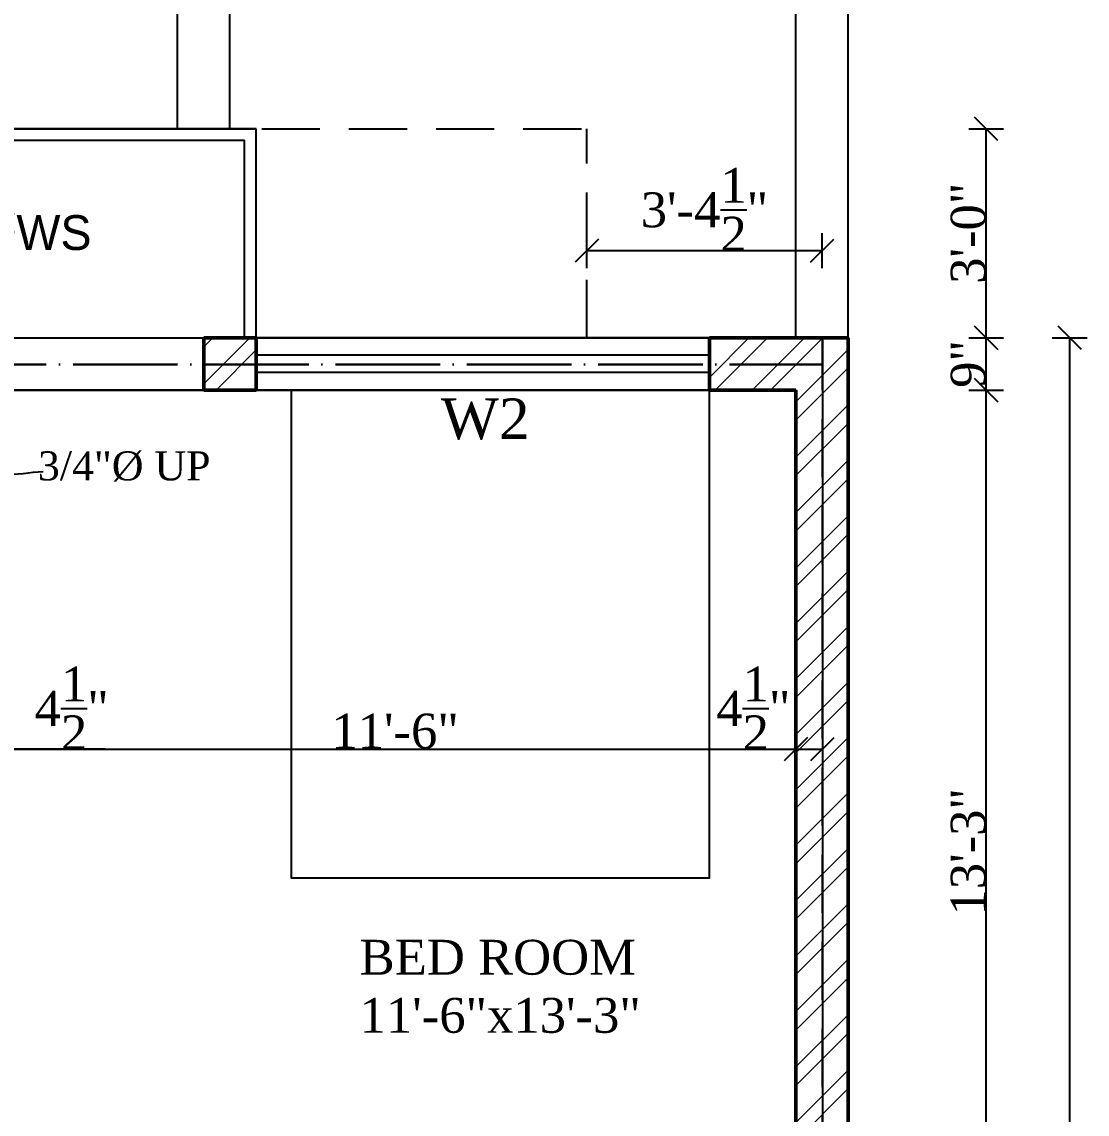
# Model space of a CAD drawing. Header units: feet. Extents: x 37458 to 42412, y -3338 to -325.
# Drawn here: x 38465.3 to 38648.7, y -719.8 to -531.7 of the extents above; entities that cross this region are included whole.
import ezdxf

# ---------------------------------------------------------------- set-up
doc = ezdxf.new("R2010")
doc.units = ezdxf.units.FT
doc.header["$MEASUREMENT"] = 0
doc.header["$PDMODE"] = 35
doc.header["$PDSIZE"] = 8
for name, pattern in [('ACAD_ISO04W100', [30, 24, -3, 0, -3]), ('ACAD_ISO06W100', [36, 24, -3, 0, -3, 0, -3, 0, -3]), ('DASHED2', [0.375, 0.25, -0.125])]:
    doc.linetypes.add(name, pattern=pattern)
doc.layers.get('Defpoints').update_dxf_attribs({"color": 52})
for name, color, linetype, lineweight in [('B WALL', 203, 'Continuous', 25), ('BEAM', 6, 'ACAD_ISO04W100', 30), ('dimensiom', 35, 'Continuous', 25), ('fresh water', 171, 'ACAD_ISO06W100', 30), ('HATCH', 254, 'Continuous', 13), ('joinery', 161, 'Continuous', 25), ('PROJECTION', 21, 'DASHED2', 25), ('RAILING', 113, 'Continuous', 25), ('Sewer', 30, 'Continuous', 25), ('TEXT', 7, 'Continuous', 30), ('wall', 1, 'Continuous', 50), ('WIN', 141, 'Continuous', 25)]:
    doc.layers.add(name, color=color, linetype=linetype, lineweight=lineweight)
doc.layers.add('BLK_1_FLR_1_BLT_UP_AREA', color=25, linetype='Continuous', plot=False)
doc.layers.add('BLK_1_FLR_1_REGULAR_ROOM_2', color=1, linetype='Continuous', plot=False)
for name, color, linetype in [('BLK_1_FLR_1_CARPET_AREA', 25, 'Continuous'), ('BLK_1_FLR_1_CHAJJA', 7, 'Continuous'), ('BLK_1_FLR_1_ROOM_2_LIGHT_VENTILATION_2', 7, 'Continuous'), ('WOOD', 32, 'Continuous')]:
    doc.layers.add(name, color=color, linetype=linetype)
doc.styles.add("4''", font='romai___.ttf', dxfattribs={"height": 7})
doc.styles.get("Standard").update_dxf_attribs({"font": 'times.ttf', "height": 6})
doc.dimstyles.new('arrow', dxfattribs={"dimtxt": 6, "dimasz": 4, "dimexe": 3, "dimexo": 6, "dimgap": 0, "dimtad": 1, "dimzin": 3, "dimdsep": 46, "dimlunit": 4, "dimtxsty": 'Standard', "dimblk": 'OBLIQUE', "dimcen": 12, "dimclrd": 7, "dimclre": 256, "dimclrt": 7, "dimadec": 0, "dimazin": 0, "dimtfac": 1, "dimtofl": 0, "dimtmove": 0, "dimatfit": 3, "dimfxl": 3, "dimfxlon": 1, "dimtolj": 1, "dimtzin": 0, "dimlwd": -1, "dimlwe": -1, "dimarcsym": 0})

# ---------------------------------------------------------------- blocks, each defined once
blk = doc.blocks.new('_Oblique')
at = {"layer": 'dimensiom', "color": 0, "lineweight": -2}
blk.add_line((-0.5, -0.5), (0.5, 0.5), dxfattribs=at)
blk = doc.blocks.new('*D57')
at = {"layer": 'Defpoints', "color": 0, "ltscale": 0.75, "transparency": 16777216}
for p in [(38603.05, -571.08), (38562.55, -586.09), (38603.05, -586.09)]:
    blk.add_point(p, dxfattribs=at)
at = {"layer": 'dimensiom', "ltscale": 0.75, "transparency": 16777216}
for p, q in [((38562.55, -574.08), (38562.55, -568.08)), ((38603.05, -574.08), (38603.05, -568.08))]:
    blk.add_line(p, q, dxfattribs=at)
at = {"layer": 'dimensiom', "color": 7, "ltscale": 0.75, "transparency": 16777216}
blk.add_line((38562.55, -571.08), (38603.05, -571.08), dxfattribs=at)
at = {"layer": 'dimensiom', "color": 7, "ltscale": 0.75, "transparency": 16777216, "xscale": 4, "yscale": 4, "zscale": 4, "rotation": 180}
blk.add_blockref('_Oblique', (38562.55, -571.08), dxfattribs=at)
at = {"layer": 'dimensiom', "color": 7, "ltscale": 0.75, "transparency": 16777216, "xscale": 4, "yscale": 4, "zscale": 4}
blk.add_blockref('_Oblique', (38603.05, -571.08), dxfattribs=at)
at = {"layer": 'dimensiom', "color": 7, "ltscale": 0.75, "transparency": 16777216, "insert": (38582.8, -564.04), "char_height": 6, "attachment_point": 5}
blk.add_mtext('\\A1;3\'-4{\\H1x;\\S1/2;}"', dxfattribs=at)
blk = doc.blocks.new('*D114')
at = {"layer": 'Defpoints', "color": 0, "ltscale": 0.75, "transparency": 16777216}
for p in [(38598.55, -595.09), (38631.29, -595.09), (38571.16, -754.09)]:
    blk.add_point(p, dxfattribs=at)
at = {"layer": 'WOOD', "ltscale": 0.75, "transparency": 16777216}
for p, q in [((38628.29, -595.09), (38634.29, -595.09)), ((38628.29, -754.09), (38634.29, -754.09))]:
    blk.add_line(p, q, dxfattribs=at)
at = {"layer": 'WOOD', "color": 7, "ltscale": 0.75, "transparency": 16777216}
blk.add_line((38631.29, -754.09), (38631.29, -595.09), dxfattribs=at)
at = {"layer": 'WOOD', "color": 7, "ltscale": 0.75, "transparency": 16777216, "xscale": 4, "yscale": 4, "zscale": 4}
for p, rotation in [((38631.29, -595.09), 90), ((38631.29, -754.09), 270)]:
    blk.add_blockref('_Oblique', p, dxfattribs=dict(at, rotation=rotation))
at = {"layer": 'WOOD', "color": 7, "ltscale": 0.75, "transparency": 16777216, "insert": (38628.24, -674.59), "char_height": 6, "attachment_point": 5, "rotation": 90}
blk.add_mtext('\\A1;13\'-3"', dxfattribs=at)
blk = doc.blocks.new('*D115')
at = {"layer": 'Defpoints', "color": 0, "ltscale": 0.75, "transparency": 16777216}
for p in [(38607.55, -586.09), (38631.29, -586.09), (38598.55, -595.09)]:
    blk.add_point(p, dxfattribs=at)
at = {"layer": 'dimensiom', "ltscale": 0.75, "transparency": 16777216}
for p, q in [((38628.29, -586.09), (38634.29, -586.09)), ((38628.29, -595.09), (38634.29, -595.09))]:
    blk.add_line(p, q, dxfattribs=at)
at = {"layer": 'dimensiom', "color": 7, "ltscale": 0.75, "transparency": 16777216}
blk.add_line((38631.29, -595.09), (38631.29, -586.09), dxfattribs=at)
at = {"layer": 'dimensiom', "color": 7, "ltscale": 0.75, "transparency": 16777216, "xscale": 4, "yscale": 4, "zscale": 4}
for p, rotation in [((38631.29, -586.09), 90), ((38631.29, -595.09), 270)]:
    blk.add_blockref('_Oblique', p, dxfattribs=dict(at, rotation=rotation))
at = {"layer": 'dimensiom', "color": 7, "ltscale": 0.75, "transparency": 16777216, "insert": (38628.23, -590.59), "char_height": 6, "attachment_point": 5, "rotation": 90}
blk.add_mtext('\\A1;9"', dxfattribs=at)
blk = doc.blocks.new('*D116')
at = {"layer": 'Defpoints', "color": 0, "ltscale": 0.75, "transparency": 16777216}
for p in [(38562.55, -550.09), (38631.29, -550.09), (38607.55, -586.09)]:
    blk.add_point(p, dxfattribs=at)
at = {"layer": 'dimensiom', "ltscale": 0.75, "transparency": 16777216}
for p, q in [((38628.29, -550.09), (38634.29, -550.09)), ((38628.29, -586.09), (38634.29, -586.09))]:
    blk.add_line(p, q, dxfattribs=at)
at = {"layer": 'dimensiom', "color": 7, "ltscale": 0.75, "transparency": 16777216}
blk.add_line((38631.29, -586.09), (38631.29, -550.09), dxfattribs=at)
at = {"layer": 'dimensiom', "color": 7, "ltscale": 0.75, "transparency": 16777216, "xscale": 4, "yscale": 4, "zscale": 4}
for p, rotation in [((38631.29, -550.09), 90), ((38631.29, -586.09), 270)]:
    blk.add_blockref('_Oblique', p, dxfattribs=dict(at, rotation=rotation))
at = {"layer": 'dimensiom', "color": 7, "ltscale": 0.75, "transparency": 16777216, "insert": (38628.24, -568.09), "char_height": 6, "attachment_point": 5, "rotation": 90}
blk.add_mtext('\\A1;3\'-0"', dxfattribs=at)
blk = doc.blocks.new('*D117')
at = {"layer": 'Defpoints', "color": 0, "ltscale": 0.75, "transparency": 16777216}
for p in [(38598.55, -586.09), (38645.68, -586.09), (38598.55, -1192.09)]:
    blk.add_point(p, dxfattribs=at)
at = {"layer": 'dimensiom', "ltscale": 0.75, "transparency": 16777216}
for p, q in [((38642.68, -586.09), (38648.68, -586.09)), ((38642.68, -1192.09), (38648.68, -1192.09))]:
    blk.add_line(p, q, dxfattribs=at)
at = {"layer": 'dimensiom', "color": 7, "ltscale": 0.75, "transparency": 16777216}
blk.add_line((38645.68, -1192.09), (38645.68, -586.09), dxfattribs=at)
at = {"layer": 'dimensiom', "color": 7, "ltscale": 0.75, "transparency": 16777216, "xscale": 4, "yscale": 4, "zscale": 4}
for p, rotation in [((38645.68, -586.09), 90), ((38645.68, -1192.09), 270)]:
    blk.add_blockref('_Oblique', p, dxfattribs=dict(at, rotation=rotation))
at = {"layer": 'dimensiom', "color": 7, "ltscale": 0.75, "transparency": 16777216, "insert": (38642.63, -889.09), "char_height": 6, "attachment_point": 5, "rotation": 90}
blk.add_mtext('\\A1;50\'-6"', dxfattribs=at)
blk = doc.blocks.new('*D134')
at = {"layer": 'Defpoints', "color": 0, "ltscale": 0.75, "transparency": 16777216}
for p in [(38460.55, -595.09), (38456.05, -654.44), (38460.55, -656.89)]:
    blk.add_point(p, dxfattribs=at)
at = {"layer": 'dimensiom', "ltscale": 0.75, "transparency": 16777216}
for p, q in [((38460.55, -653.89), (38460.55, -659.89)), ((38456.05, -656.89), (38456.05, -659.89))]:
    blk.add_line(p, q, dxfattribs=at)
at = {"layer": 'dimensiom', "color": 7, "ltscale": 0.75, "transparency": 16777216}
for p in [(38456.05, -656.89), (38479.62, -656.89)]:
    blk.add_line(p, (38460.55, -656.89), dxfattribs=at)
at = {"layer": 'dimensiom', "color": 7, "ltscale": 0.75, "transparency": 16777216, "xscale": 4, "yscale": 4, "zscale": 4, "rotation": 180}
blk.add_blockref('_Oblique', (38456.05, -656.89), dxfattribs=at)
at = {"layer": 'dimensiom', "color": 7, "ltscale": 0.75, "transparency": 16777216, "xscale": 4, "yscale": 4, "zscale": 4}
blk.add_blockref('_Oblique', (38460.55, -656.89), dxfattribs=at)
at = {"layer": 'dimensiom', "color": 7, "ltscale": 0.75, "transparency": 16777216, "insert": (38473.87, -649.9), "char_height": 6, "attachment_point": 5}
blk.add_mtext('\\A1;4{\\H1x;\\S1/2;}"', dxfattribs=at)
blk = doc.blocks.new('*D135')
at = {"layer": 'Defpoints', "color": 0, "ltscale": 0.75, "transparency": 16777216}
for p in [(38460.55, -595.09), (38598.55, -595.09), (38598.55, -656.89)]:
    blk.add_point(p, dxfattribs=at)
at = {"layer": 'dimensiom', "ltscale": 0.75, "transparency": 16777216}
for p, q in [((38460.55, -653.89), (38460.55, -659.89)), ((38598.55, -653.89), (38598.55, -659.89))]:
    blk.add_line(p, q, dxfattribs=at)
at = {"layer": 'dimensiom', "color": 7, "ltscale": 0.75, "transparency": 16777216}
blk.add_line((38460.55, -656.89), (38598.55, -656.89), dxfattribs=at)
at = {"layer": 'dimensiom', "color": 7, "ltscale": 0.75, "transparency": 16777216, "xscale": 4, "yscale": 4, "zscale": 4, "rotation": 180}
blk.add_blockref('_Oblique', (38460.55, -656.89), dxfattribs=at)
at = {"layer": 'dimensiom', "color": 7, "ltscale": 0.75, "transparency": 16777216, "xscale": 4, "yscale": 4, "zscale": 4}
blk.add_blockref('_Oblique', (38598.55, -656.89), dxfattribs=at)
at = {"layer": 'dimensiom', "color": 7, "ltscale": 0.75, "transparency": 16777216, "insert": (38529.55, -653.84), "char_height": 6, "attachment_point": 5}
blk.add_mtext('\\A1;11\'-6"', dxfattribs=at)
blk = doc.blocks.new('*D136')
at = {"layer": 'Defpoints', "color": 0, "ltscale": 0.75, "transparency": 16777216}
for p in [(38598.55, -595.09), (38603.1, -595.09), (38603.1, -656.89)]:
    blk.add_point(p, dxfattribs=at)
at = {"layer": 'dimensiom', "ltscale": 0.75, "transparency": 16777216}
for p, q in [((38598.55, -653.89), (38598.55, -659.89)), ((38603.1, -653.89), (38603.1, -659.89))]:
    blk.add_line(p, q, dxfattribs=at)
at = {"layer": 'dimensiom', "color": 7, "ltscale": 0.75, "transparency": 16777216}
blk.add_line((38598.55, -656.89), (38603.1, -656.89), dxfattribs=at)
at = {"layer": 'dimensiom', "color": 7, "ltscale": 0.75, "transparency": 16777216, "xscale": 4, "yscale": 4, "zscale": 4, "rotation": 180}
blk.add_blockref('_Oblique', (38598.55, -656.89), dxfattribs=at)
at = {"layer": 'dimensiom', "color": 7, "ltscale": 0.75, "transparency": 16777216, "xscale": 4, "yscale": 4, "zscale": 4}
blk.add_blockref('_Oblique', (38603.1, -656.89), dxfattribs=at)
at = {"layer": 'dimensiom', "color": 7, "ltscale": 0.75, "transparency": 16777216, "insert": (38591.22, -649.9), "char_height": 6, "attachment_point": 5}
blk.add_mtext('\\A1;4{\\H1x;\\S1/2;}"', dxfattribs=at)

msp = doc.modelspace()

# ---------------------------------------------------------------- hatches: boundary and pattern name
at = {"layer": 'HATCH', "ltscale": 0.75}
h = msp.add_hatch(dxfattribs=at)
h.set_pattern_fill('ANSI32', color=256, scale=18, style=0)
h.paths.add_polyline_path([(38139.5494, -787.0861), (38199.5494, -787.0861), (38231.1377, -787.0861), (38259.5494, -815.4977), (38259.5494, -886.0861), (38264.0494, -886.0861), (38264.0494, -813.6338), (38228.5017, -778.0861), (38139.5494, -778.0861), (38139.5494, -595.0861), (38157.5494, -595.0861), (38157.5494, -586.0362), (38130.5494, -586.0362), (38130.5494, -1210.0861), (38139.5494, -1210.0861), (38139.5494, -1105.0861), (38139.5494, -1039.0861), (38139.5494, -895.0861), (38162.0494, -895.0861), (38162.0494, -890.5861), (38139.5494, -890.5861), (38139.5494, -827.5861), (38195.0494, -827.5861), (38195.0494, -860.5861), (38199.5494, -860.5861), (38199.5494, -823.0861), (38139.5494, -823.0861)])
h.paths.add_polyline_path([(38292.5012, -586.0861), (38273.0494, -586.0861), (38273.0494, -718.0861), (38277.5494, -718.0861), (38277.5494, -595.0861), (38292.5012, -595.0861)], flags=17)
h.paths.add_polyline_path([(38355.5494, -586.0861), (38328.4602, -586.0861), (38328.4602, -595.0861), (38343.5494, -595.0861), (38343.5494, -703.0861), (38307.5494, -703.0861), (38307.5494, -707.5861), (38343.5494, -707.5861), (38343.5494, -755.5861), (38319.5494, -755.5861), (38319.5494, -778.0861), (38290.02, -778.0861), (38277.5494, -765.6155), (38277.5494, -754.0861), (38273.0494, -754.0861), (38273.0494, -767.4795), (38292.656, -787.0861), (38324.0494, -787.0861), (38324.0494, -760.0861), (38367.5494, -760.0861), (38367.5494, -787.0861), (38372.0494, -787.0861), (38372.0494, -755.5861), (38348.0494, -755.5861), (38348.0494, -595.0861), (38355.5494, -595.0861)])
h.paths.add_polyline_path([(38460.5494, -586.0861), (38432.0494, -586.0861), (38432.0494, -595.0861), (38456.0494, -595.0861), (38456.0494, -769.0861), (38451.5494, -769.0861), (38451.5494, -787.0861), (38460.5494, -787.0861)])
h.paths.add_polyline_path([(38505.6404, -586.0861), (38496.6044, -586.0861), (38496.6044, -595.0861), (38505.6404, -595.0861)])
h.paths.add_polyline_path([(38607.5494, -586.0861), (38583.6404, -586.0861), (38583.6404, -595.0861), (38598.5494, -595.0861), (38598.5494, -865.0802), (38579.7994, -865.0802), (38579.7994, -869.5802), (38598.5494, -869.5802), (38598.5494, -905.5802), (38579.7994, -905.5802), (38579.7994, -910.0802), (38598.5494, -910.0802), (38598.5494, -991.0861), (38598.5494, -1000.0861), (38598.5494, -1183.0861), (38580.5494, -1183.0861), (38580.5494, -1192.0861), (38598.5494, -1192.0861), (38598.5494, -1210.0861), (38607.5494, -1210.0861)])
h.paths.add_polyline_path([(38568.5494, -778.0861), (38505.5494, -778.0861), (38505.5494, -787.0861), (38520.5494, -787.0861), (38520.5494, -878.5802), (38520.5494, -881.5861), (38529.5494, -881.5861), (38529.5494, -869.5802), (38543.7994, -869.5802), (38543.7994, -865.0802), (38525.0494, -865.0802), (38525.0494, -787.0861), (38568.5494, -787.0861)])
h.paths.add_polyline_path([(38529.5494, -899.5861), (38520.5494, -899.5861), (38520.5494, -1000.0861), (38525.0494, -1000.0861), (38525.0494, -910.0802), (38543.7994, -910.0802), (38543.7994, -905.5802), (38529.5494, -905.5802)])
h.paths.add_polyline_path([(38580.5494, -991.0861), (38555.0494, -991.0861), (38555.0494, -1000.0861), (38580.5494, -1000.0861)])
h.paths.add_polyline_path([(38478.5494, -1000.0861), (38474.0494, -1000.0861), (38474.0494, -1183.0861), (38454.5494, -1183.0861), (38454.5494, -1192.0861), (38478.5494, -1192.0861)])
h.paths.add_polyline_path([(38321.0494, -1039.0861), (38312.0494, -1039.0861), (38312.0494, -1192.0861), (38336.0494, -1192.0861), (38336.0494, -1183.0861), (38321.0494, -1183.0861)])
h.paths.add_polyline_path([(38264.0494, -938.5861), (38259.5494, -938.5861), (38259.5494, -1048.0861), (38264.0494, -1048.0861)], flags=17)
h.paths.add_polyline_path([(38246.0494, -890.5861), (38195.0494, -890.5861), (38195.0494, -895.0861), (38246.0494, -895.0861)], flags=17)

# ---------------------------------------------------------------- linework, layer by layer
at = {"layer": 'B WALL', "ltscale": 0.75}
for p, q in [((38492.1044, -550.0861), (38492.1044, -386.5861)), ((38607.5494, -586.0861), (38607.5494, -386.5861)), ((38501.1044, -550.0861), (38501.1044, -395.5861)), ((38598.5494, -586.0861), (38598.5494, -395.5861))]:
    msp.add_line(p, q, dxfattribs=at)
at = {"layer": 'BEAM', "ltscale": 0.75}
msp.add_line((38135.1044, -590.6769), (38603.1044, -590.6769), dxfattribs=at)
at = {"layer": 'BLK_1_FLR_1_BLT_UP_AREA', "color": 25, "ltscale": 0.75}
msp.add_lwpolyline([(38135.1044, -586.0861), (38603.1044, -586.0861), (38603.1044, -1192.0861), (38135.1044, -1192.0861)], close=True, dxfattribs=at)
at = {"layer": 'BLK_1_FLR_1_CARPET_AREA', "color": 25, "ltscale": 0.75}
msp.add_lwpolyline([(38460.5494, -595.0861), (38598.5494, -595.0861), (38598.5494, -595.0861), (38598.5494, -865.0802), (38525.0494, -865.0802), (38525.0494, -787.0861), (38568.5494, -787.0861), (38568.5494, -754.0861), (38505.5494, -754.0861), (38505.5494, -787.0861), (38520.5494, -787.0861), (38520.5494, -1000.0861)], dxfattribs=at)
at = {"layer": 'BLK_1_FLR_1_CHAJJA'}
msp.add_lwpolyline([(38505.6131, -550.0861), (38175.6044, -550.0861), (38175.6044, -586.0861), (38505.6131, -586.0861)], close=True, dxfattribs=at)
at = {"layer": 'BLK_1_FLR_1_REGULAR_ROOM_2', "color": 1}
msp.add_lwpolyline([(38598.5494, -595.0861), (38460.5494, -595.0861), (38460.5494, -754.0861), (38598.5494, -754.0861)], close=True, dxfattribs=at)
at = {"layer": 'BLK_1_FLR_1_ROOM_2_LIGHT_VENTILATION_2', "color": 114, "true_color": 0x139b48}
msp.add_lwpolyline([(38583.6404, -595.0861), (38511.6404, -595.0861), (38511.6404, -679.0861), (38583.6404, -679.0861)], close=True, dxfattribs=at)
at = {"layer": 'PROJECTION', "ltscale": 40}
for p, q in [((38176.6044, -550.0861), (38562.5494, -550.0861)), ((38492.1044, -550.0861), (38232.3694, -550.0861)), ((38492.1044, -550.0861), (38232.3694, -550.0861)), ((38562.5494, -586.0861), (38562.5494, -550.0861)), ((38603.1044, -1210.0861), (38603.1044, -586.0861))]:
    msp.add_line(p, q, dxfattribs=at)
at = {"layer": 'RAILING', "linetype": 'Continuous', "ltscale": 40}
for p, q in [((38175.6044, -550.0861), (38505.6131, -550.0861)), ((38505.6131, -586.0861), (38505.6131, -550.0861)), ((38177.6044, -552.0861), (38503.6131, -552.0861)), ((38503.6131, -586.0861), (38503.6131, -552.0861))]:
    msp.add_line(p, q, dxfattribs=at)
at = {"layer": 'wall', "ltscale": 0.75}
for p, q in [((38496.6044, -586.0861), (38496.6044, -595.0861)), ((38496.6044, -586.0861), (38505.6404, -586.0861)), ((38505.6404, -595.0861), (38505.6404, -586.0861)), ((38607.5494, -586.0861), (38583.6404, -586.0861)), ((38583.6404, -595.0861), (38583.6404, -586.0861)), ((38607.5494, -1210.0861), (38607.5494, -586.0861)), ((38505.6404, -595.0861), (38496.6044, -595.0861)), ((38598.5494, -595.0861), (38583.6404, -595.0861)), ((38598.5494, -865.0802), (38598.5494, -595.0861))]:
    msp.add_line(p, q, dxfattribs=at)
at = {"layer": 'WIN', "ltscale": 0.75}
for p, q in [((38583.6404, -586.0861), (38505.6404, -586.0861)), ((38583.6404, -589.0861), (38505.6404, -589.0861)), ((38583.6404, -592.0861), (38505.6404, -592.0861)), ((38583.6404, -595.0861), (38505.6404, -595.0861))]:
    msp.add_line(p, q, dxfattribs=at)

# ---------------------------------------------------------------- texts
at = {"layer": 'fresh water', "ltscale": 0.75, "insert": (38468.0485, -605.6362), "char_height": 5, "width": 34.965431, "attachment_point": 1, "style": "4''"}
msp.add_mtext('{\\fRomantic|b0|i0|c2|p2;3/4"%%C UP}', dxfattribs=at)
at = {"layer": 'joinery', "lineweight": 25, "insert": (38537.436, -596.5342), "char_height": 7, "width": 16.360485, "attachment_point": 1, "style": "4''"}
msp.add_mtext('\\A1;{\\fRomantic|b0|i0|c2|p2;W2}', dxfattribs=at)
at = {"layer": 'Sewer', "ltscale": 0.75, "insert": (38450.8123, -564.9696), "char_height": 6, "width": 24.997945, "attachment_point": 1, "style": "4''"}
msp.add_mtext('3"%%CWS', dxfattribs=at)
at = {"layer": 'TEXT', "ltscale": 0.75, "insert": (38523.4322, -689.7417), "char_height": 8, "attachment_point": 1}
msp.add_mtext('\\A1;{\\H0.75x;BED ROOM\\P11\'-6"x13\'-3"}', dxfattribs=at)

# ---------------------------------------------------------------- dimensions: what is measured, and where the dimension line sits
at = {"layer": 'dimensiom', "ltscale": 0.75}
for base, p1, p2, picture, middle in [((38631.2935, -550.0861), (38607.5494, -586.0861), (38562.5494, -550.0861), '*D116', (38628.2416, -568.0861)), ((38631.2935, -586.0861), (38598.5494, -595.0861), (38607.5494, -586.0861), '*D115', (38628.2329, -590.5861))]:
    dim = msp.add_linear_dim(base=base, p1=p1, p2=p2, angle=90, dimstyle='arrow', override={"dimtmove": 1}, dxfattribs=at)
    dim.commit()
    dim.dimension.update_dxf_attribs({"geometry": picture, "text_midpoint": middle})
dim = msp.add_linear_dim(base=(38603.0494, -571.0803), p1=(38562.5494, -586.0861), p2=(38603.0494, -586.0861), dimstyle='arrow', dxfattribs=at)
dim.commit()
dim.dimension.update_dxf_attribs({"geometry": '*D57', "text_midpoint": (38582.7994, -564.0414)})
dim = msp.add_linear_dim(base=(38645.6776, -586.0861), p1=(38598.5494, -1192.0861), p2=(38598.5494, -586.0861), angle=90, dimstyle='arrow', dxfattribs=at)
dim.commit()
dim.dimension.update_dxf_attribs({"geometry": '*D117', "text_midpoint": (38642.6257, -889.0861)})
for base, p1, p2, picture, middle in [((38460.5494, -656.8902), (38456.0494, -654.4411), (38460.5494, -595.0861), '*D134', (38473.8652, -656.8902)), ((38603.10442, -656.89015), (38598.54943, -595.08605), (38603.10442, -595.08605), '*D136', (38591.22063, -656.89015))]:
    dim = msp.add_linear_dim(base=base, p1=p1, p2=p2, dimstyle='arrow', override={"dimtmove": 1}, dxfattribs=at)
    dim.commit()
    dim.dimension.update_dxf_attribs({"geometry": picture, "text_midpoint": middle, "dimtype": 160})
dim = msp.add_linear_dim(base=(38598.5494, -656.8902), p1=(38460.5494, -595.0861), p2=(38598.5494, -595.0861), dimstyle='arrow', override={"dimtmove": 1}, dxfattribs=at)
dim.commit()
dim.dimension.update_dxf_attribs({"geometry": '*D135', "text_midpoint": (38529.5494, -653.8382)})
at = {"layer": 'WOOD', "ltscale": 0.75}
dim = msp.add_linear_dim(base=(38631.2935, -595.0861), p1=(38571.1636, -754.0861), p2=(38598.5494, -595.0861), angle=90, dimstyle='arrow', override={"dimtmove": 1}, dxfattribs=at)
dim.commit()
dim.dimension.update_dxf_attribs({"geometry": '*D114', "text_midpoint": (38628.2416, -674.5861)})

# ---------------------------------------------------------------- leaders
at = {"layer": 'fresh water', "ltscale": 0.75, "path_type": 1}
msp.add_leader([(38455.6611, -597.006), (38462.3225, -609.3375), (38468.9377, -609.1002)], dimstyle='arrow', override={"dimgap": 1, "dimtad": 0}, dxfattribs=at)

doc.saveas('drawing.dxf')
